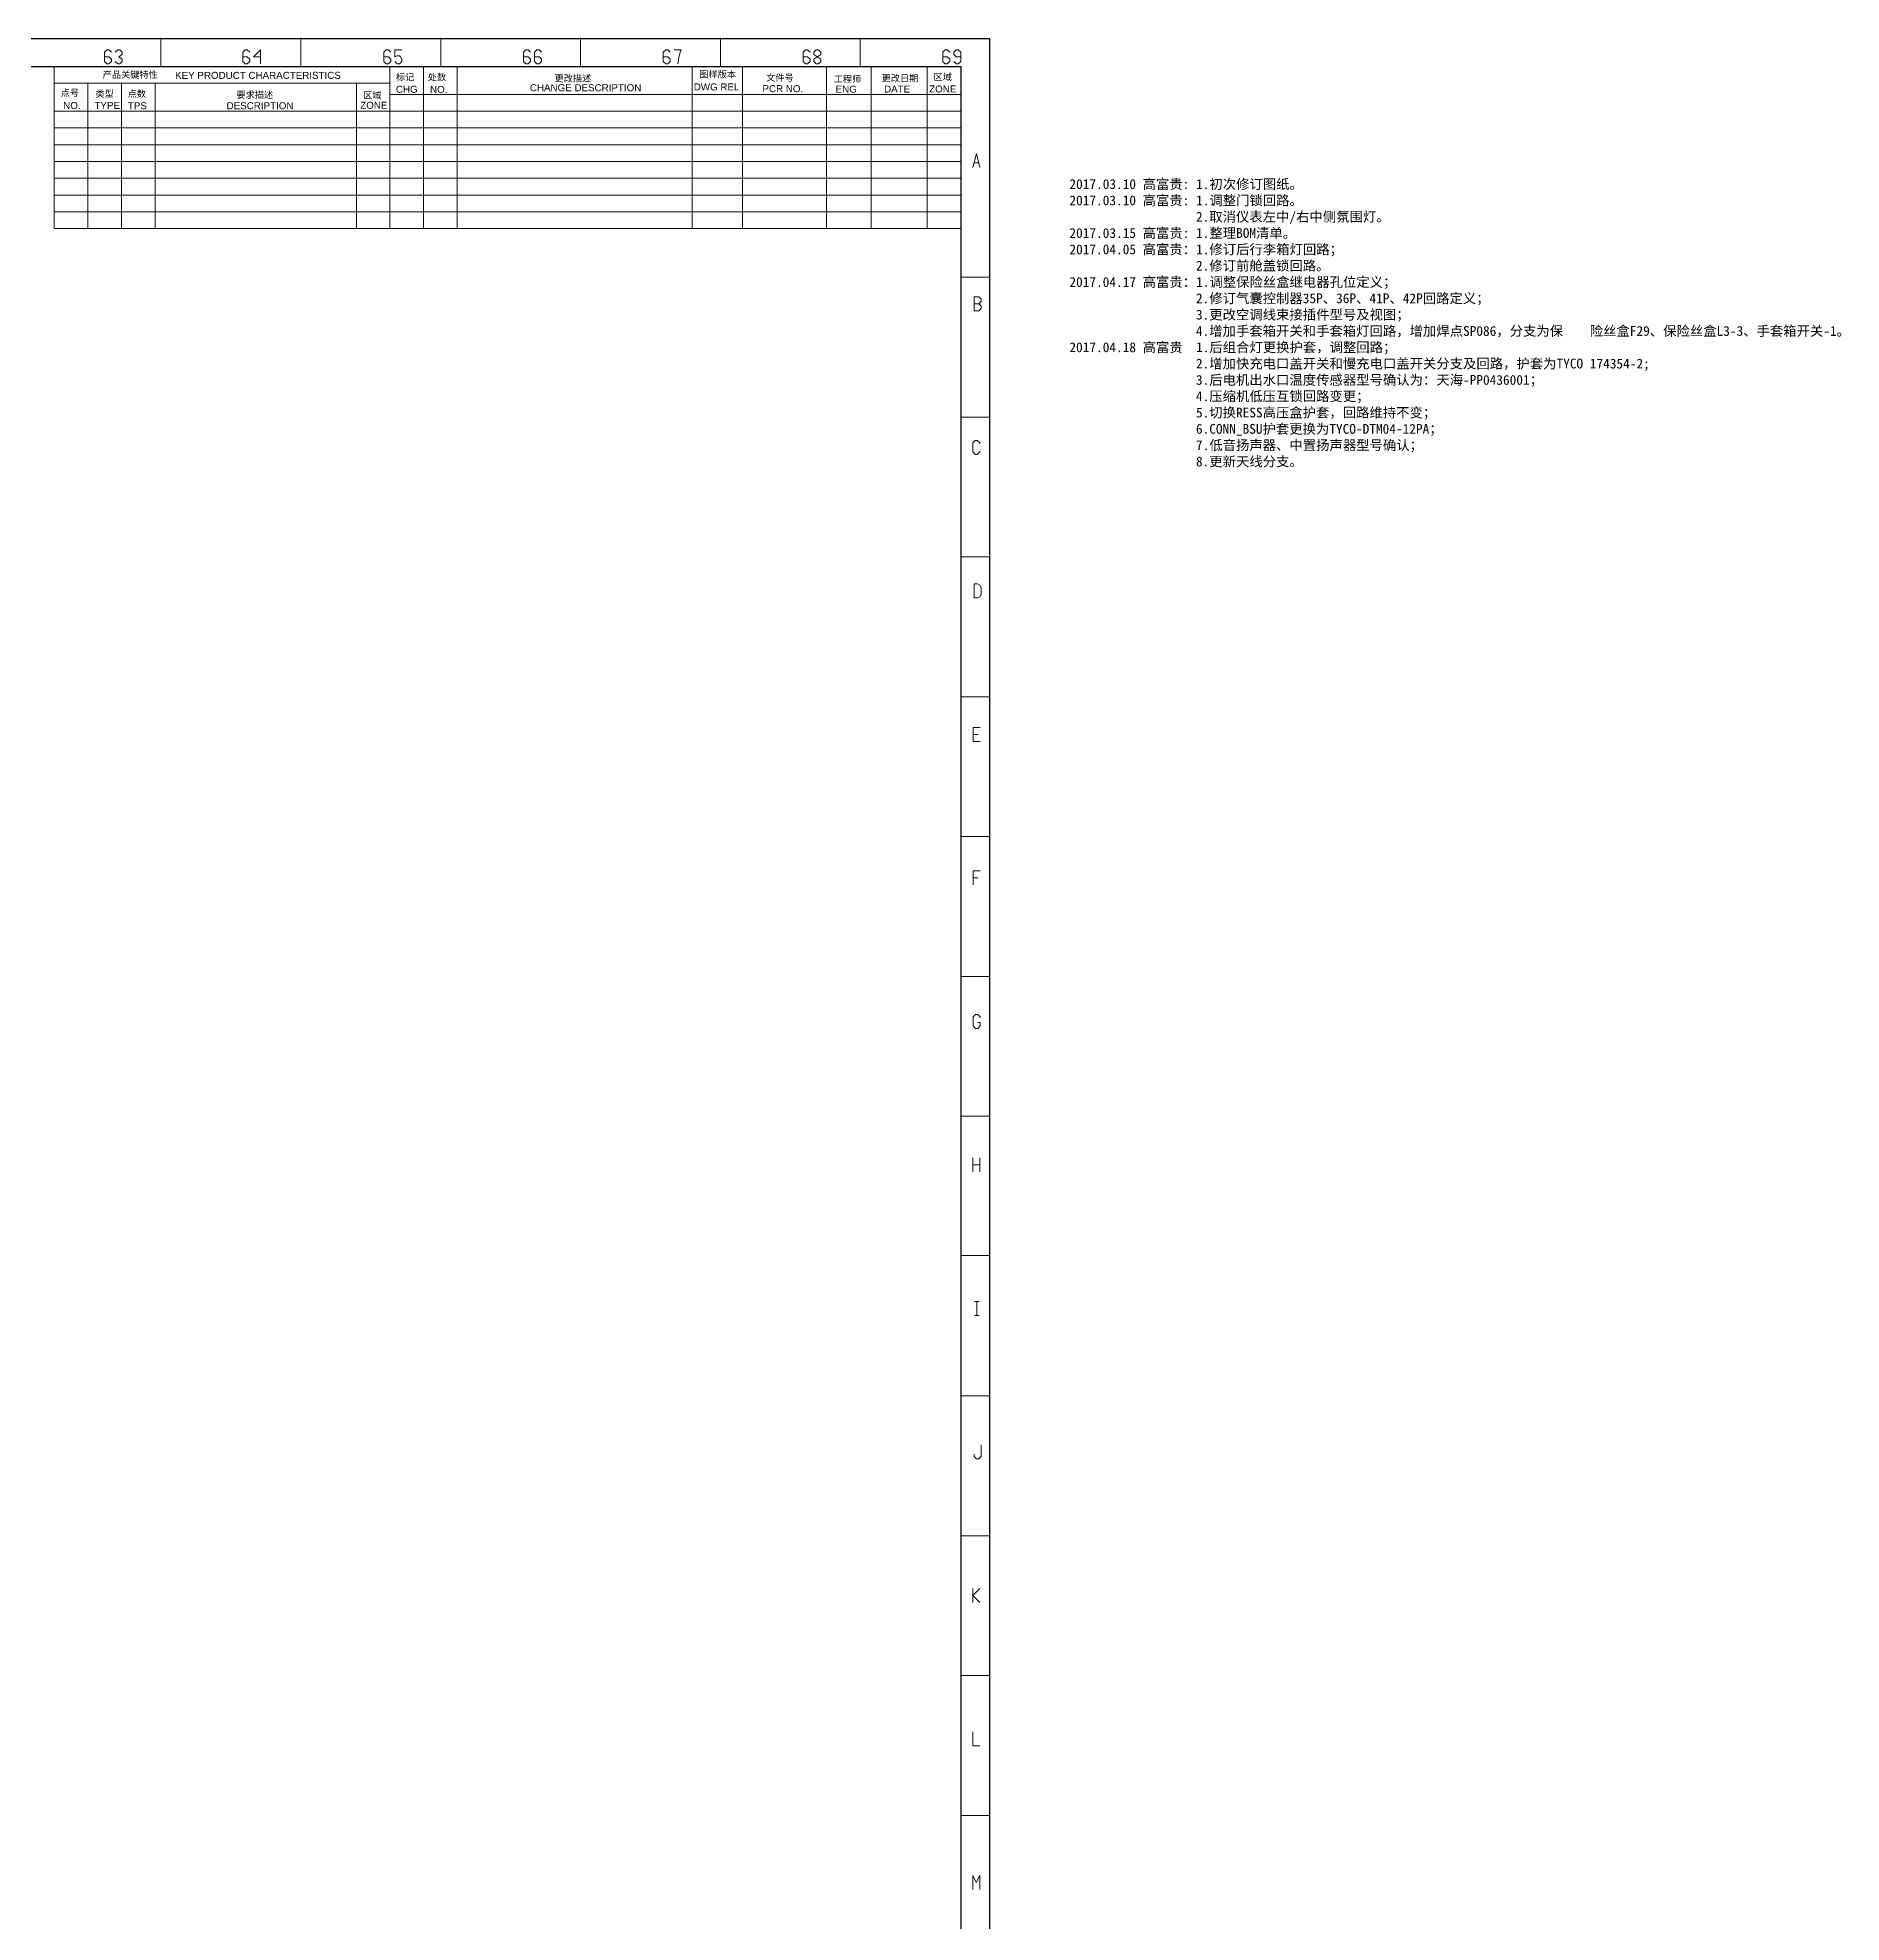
# Model space of a CAD drawing. Header units: millimetres. Extents: x 17 to 3784, y 12 to 1382.
# Drawn here: x 3140 to 3784, y 708 to 1382 of the extents above; entities that cross this region are included whole.
import ezdxf

# ---------------------------------------------------------------- set-up
doc = ezdxf.new("R2010")
doc.units = ezdxf.units.MM
doc.styles.add('Arial_Style', font='arial.ttf')
doc.styles.add('FangSong_GB2312_Style', font='simfang.ttf')

msp = doc.modelspace()

# ---------------------------------------------------------------- linework, layer by layer
at = {"color": 7, "linetype": 'Continuous', "lineweight": 13}
for points in [[(3183.68, 1371.65), (3183.68, 1381.65)], [(3233.68, 1371.65), (3233.68, 1381.65)], [(3283.68, 1371.65), (3283.68, 1381.65)], [(3333.68, 1371.65), (3333.68, 1381.65)], [(3383.68, 1371.65), (3383.68, 1381.65)], [(3433.68, 1371.65), (3433.68, 1381.65)], [(3164.31, 1377.33), (3163.45, 1376.47)], [(3163.45, 1376.47), (3163.45, 1373.18)], [(3165.09, 1374.83), (3163.45, 1374.83)], [(3165.09, 1377.33), (3164.31, 1377.33)], [(3165.95, 1376.47), (3165.09, 1377.33)], [(3165.95, 1373.97), (3165.09, 1374.83)], [(3167.36, 1376.47), (3168.21, 1377.33)], [(3168.21, 1377.33), (3168.99, 1377.33)], [(3169.86, 1375.69), (3168.61, 1374.83)], [(3168.61, 1374.83), (3169.86, 1373.97)], [(3168.99, 1377.33), (3169.86, 1376.47)], [(3169.86, 1376.47), (3169.86, 1375.69)], [(3213.76, 1377.33), (3212.9, 1376.47)], [(3212.9, 1376.47), (3212.9, 1373.18)], [(3214.54, 1374.83), (3212.9, 1374.83)], [(3214.54, 1377.33), (3213.76, 1377.33)], [(3215.4, 1376.47), (3214.54, 1377.33)], [(3215.4, 1373.97), (3214.54, 1374.83)], [(3219.31, 1377.33), (3216.81, 1374.83)], [(3216.81, 1374.83), (3219.31, 1374.83)], [(3219.31, 1372.33), (3219.31, 1377.33)], [(3264.21, 1377.33), (3263.35, 1376.47)], [(3263.35, 1376.47), (3263.35, 1373.18)], [(3264.99, 1374.83), (3263.35, 1374.83)], [(3264.99, 1377.33), (3264.21, 1377.33)], [(3265.85, 1376.47), (3264.99, 1377.33)], [(3265.85, 1373.97), (3264.99, 1374.83)], [(3269.76, 1377.33), (3267.26, 1377.33)], [(3267.26, 1377.33), (3267.26, 1374.83)], [(3267.26, 1374.83), (3268.11, 1375.22)], [(3268.11, 1375.22), (3268.9, 1375.22)], [(3268.9, 1375.22), (3269.36, 1374.83)], [(3269.36, 1374.83), (3269.76, 1373.97)], [(3314.16, 1377.33), (3313.3, 1376.47)], [(3313.3, 1376.47), (3313.3, 1373.18)], [(3314.94, 1374.83), (3313.3, 1374.83)], [(3314.94, 1377.33), (3314.16, 1377.33)], [(3315.8, 1376.47), (3314.94, 1377.33)], [(3315.8, 1373.97), (3314.94, 1374.83)], [(3318.06, 1377.33), (3317.21, 1376.47)], [(3317.21, 1376.47), (3317.21, 1373.18)], [(3318.84, 1374.83), (3317.21, 1374.83)], [(3318.84, 1377.33), (3318.06, 1377.33)], [(3319.71, 1376.47), (3318.84, 1377.33)], [(3319.71, 1373.97), (3318.84, 1374.83)], [(3364.11, 1377.33), (3363.25, 1376.47)], [(3363.25, 1376.47), (3363.25, 1373.18)], [(3364.89, 1374.83), (3363.25, 1374.83)], [(3364.89, 1377.33), (3364.11, 1377.33)], [(3365.75, 1376.47), (3364.89, 1377.33)], [(3365.75, 1373.97), (3364.89, 1374.83)], [(3369.66, 1377.33), (3367.16, 1377.33)], [(3368.79, 1374.43), (3369.26, 1376.47)], [(3369.26, 1376.47), (3369.66, 1377.33)], [(3414.06, 1377.33), (3413.2, 1376.47)], [(3413.2, 1376.47), (3413.2, 1373.18)], [(3414.84, 1374.83), (3413.2, 1374.83)], [(3414.84, 1377.33), (3414.06, 1377.33)], [(3415.7, 1376.47), (3414.84, 1377.33)], [(3415.7, 1373.97), (3414.84, 1374.83)], [(3417.11, 1376.47), (3417.96, 1377.33)], [(3417.11, 1375.69), (3417.11, 1376.47)], [(3419.61, 1373.97), (3417.11, 1375.69)], [(3419.61, 1375.69), (3417.11, 1373.97)], [(3417.96, 1377.33), (3418.74, 1377.33)], [(3418.74, 1377.33), (3419.61, 1376.47)], [(3419.61, 1376.47), (3419.61, 1375.69)], [(3464.01, 1377.33), (3463.15, 1376.47)], [(3463.15, 1376.47), (3463.15, 1373.18)], [(3464.79, 1374.83), (3463.15, 1374.83)], [(3464.79, 1377.33), (3464.01, 1377.33)], [(3465.65, 1376.47), (3464.79, 1377.33)], [(3465.65, 1373.97), (3464.79, 1374.83)], [(3467.06, 1376.47), (3467.91, 1377.33)], [(3467.06, 1375.69), (3467.06, 1376.47)], [(3467.91, 1374.83), (3467.06, 1375.69)], [(3467.91, 1377.33), (3468.69, 1377.33)], [(3469.56, 1374.83), (3467.91, 1374.83)], [(3468.69, 1377.33), (3469.56, 1376.47)], [(3469.56, 1376.47), (3469.56, 1373.18)], [(3145.56, 1371.37), (3145.56, 1313.37), (3265.56, 1313.37), (3265.56, 1371.37), (3265.56, 1313.37), (3469.56, 1313.37), (3469.56, 1371.37), (3145.56, 1371.37)], [(3163.45, 1373.18), (3164.31, 1372.33)], [(3164.31, 1372.33), (3165.09, 1372.33)], [(3165.09, 1372.33), (3165.95, 1373.18)], [(3165.95, 1373.18), (3165.95, 1373.97)], [(3168.21, 1372.33), (3167.36, 1373.18)], [(3168.99, 1372.33), (3168.21, 1372.33)], [(3169.86, 1373.18), (3168.99, 1372.33)], [(3169.86, 1373.97), (3169.86, 1373.18)], [(3212.9, 1373.18), (3213.76, 1372.33)], [(3213.76, 1372.33), (3214.54, 1372.33)], [(3214.54, 1372.33), (3215.4, 1373.18)], [(3215.4, 1373.18), (3215.4, 1373.97)], [(3263.35, 1373.18), (3264.21, 1372.33)], [(3264.21, 1372.33), (3264.99, 1372.33)], [(3264.99, 1372.33), (3265.85, 1373.18)], [(3265.85, 1373.18), (3265.85, 1373.97)], [(3268.11, 1372.33), (3267.26, 1373.18)], [(3268.9, 1372.33), (3268.11, 1372.33)], [(3269.76, 1373.18), (3268.9, 1372.33)], [(3269.76, 1373.97), (3269.76, 1373.18)], [(3277.56, 1371.37), (3277.56, 1313.37)], [(3289.56, 1371.37), (3289.56, 1313.37)], [(3313.3, 1373.18), (3314.16, 1372.33)], [(3314.16, 1372.33), (3314.94, 1372.33)], [(3314.94, 1372.33), (3315.8, 1373.18)], [(3315.8, 1373.18), (3315.8, 1373.97)], [(3317.21, 1373.18), (3318.06, 1372.33)], [(3318.06, 1372.33), (3318.84, 1372.33)], [(3318.84, 1372.33), (3319.71, 1373.18)], [(3319.71, 1373.18), (3319.71, 1373.97)], [(3363.25, 1373.18), (3364.11, 1372.33)], [(3364.11, 1372.33), (3364.89, 1372.33)], [(3364.89, 1372.33), (3365.75, 1373.18)], [(3365.75, 1373.18), (3365.75, 1373.97)], [(3368.41, 1372.33), (3368.79, 1374.43)], [(3373.56, 1371.37), (3373.56, 1313.37)], [(3391.56, 1371.37), (3391.56, 1313.37)], [(3413.2, 1373.18), (3414.06, 1372.33)], [(3414.06, 1372.33), (3414.84, 1372.33)], [(3414.84, 1372.33), (3415.7, 1373.18)], [(3415.7, 1373.18), (3415.7, 1373.97)], [(3417.11, 1373.97), (3417.11, 1373.18)], [(3417.11, 1373.18), (3417.96, 1372.33)], [(3417.96, 1372.33), (3418.74, 1372.33)], [(3418.74, 1372.33), (3419.61, 1373.18)], [(3419.61, 1373.18), (3419.61, 1373.97)], [(3421.56, 1371.37), (3421.56, 1313.37)], [(3437.56, 1371.37), (3437.56, 1313.37)], [(3457.56, 1371.37), (3457.56, 1313.37)], [(3463.15, 1373.18), (3464.01, 1372.33)], [(3464.01, 1372.33), (3464.79, 1372.33)], [(3464.79, 1372.33), (3465.65, 1373.18)], [(3465.65, 1373.18), (3465.65, 1373.97)], [(3467.91, 1372.33), (3467.06, 1373.18)], [(3468.69, 1372.33), (3467.91, 1372.33)], [(3469.56, 1373.18), (3468.69, 1372.33)], [(3145.56, 1365.37), (3265.56, 1365.37)], [(3157.56, 1365.37), (3157.56, 1313.37)], [(3169.56, 1365.37), (3169.56, 1313.37)], [(3181.56, 1365.37), (3181.56, 1313.37)], [(3253.56, 1365.37), (3253.56, 1313.37)], [(3265.56, 1361.37), (3469.56, 1361.37)], [(3145.56, 1355.37), (3469.56, 1355.37)], [(3145.56, 1349.37), (3469.56, 1349.37)], [(3145.56, 1343.37), (3469.56, 1343.37)], [(3145.56, 1337.37), (3469.56, 1337.37)], [(3473.94, 1335.28), (3475.19, 1340.28)], [(3474.32, 1336.92), (3476.04, 1336.92)], [(3475.19, 1340.28), (3476.44, 1335.28)], [(3145.56, 1331.37), (3469.56, 1331.37)], [(3145.56, 1325.37), (3469.56, 1325.37)], [(3145.56, 1319.37), (3469.56, 1319.37)], [(3469.86, 1296.02), (3479.86, 1296.02)], [(3474.36, 1283.97), (3474.36, 1288.97)], [(3474.36, 1288.97), (3476, 1288.97)], [(3476, 1288.97), (3476.86, 1288.11)], [(3476.86, 1287.33), (3476, 1286.47)], [(3476.86, 1288.11), (3476.86, 1287.33)], [(3476, 1286.47), (3474.36, 1286.47)], [(3476, 1283.97), (3474.36, 1283.97)], [(3476, 1286.47), (3476.86, 1285.61)], [(3476.86, 1284.83), (3476, 1283.97)], [(3476.86, 1285.61), (3476.86, 1284.83)], [(3469.86, 1246.03), (3479.86, 1246.03)], [(3474.71, 1237.66), (3473.86, 1236.8)], [(3473.86, 1236.8), (3473.86, 1233.52)], [(3473.86, 1233.52), (3474.71, 1232.66)], [(3475.5, 1237.66), (3474.71, 1237.66)], [(3476.36, 1236.8), (3475.5, 1237.66)], [(3475.5, 1232.66), (3476.36, 1233.52)], [(3476.36, 1236.41), (3476.36, 1236.8)], [(3476.36, 1233.52), (3476.36, 1233.91)], [(3474.71, 1232.66), (3475.5, 1232.66)], [(3469.86, 1196.03), (3479.86, 1196.03)], [(3474.36, 1181.35), (3474.36, 1186.35)], [(3474.36, 1186.35), (3475.61, 1186.35)], [(3475.61, 1186.35), (3476.46, 1185.96)], [(3475.61, 1181.35), (3474.36, 1181.35)], [(3476.46, 1181.74), (3475.61, 1181.35)], [(3476.46, 1185.96), (3476.86, 1185.1)], [(3476.86, 1182.6), (3476.46, 1181.74)], [(3476.86, 1185.1), (3476.86, 1182.6)], [(3469.86, 1146.03), (3479.86, 1146.03)], [(3474.03, 1130.04), (3474.03, 1135.04)], [(3474.03, 1135.04), (3476.53, 1135.04)], [(3474.03, 1132.54), (3475.67, 1132.54)], [(3476.53, 1130.04), (3474.03, 1130.04)], [(3469.86, 1096.03), (3479.86, 1096.03)], [(3474.03, 1078.73), (3474.03, 1083.73)], [(3474.03, 1083.73), (3476.53, 1083.73)], [(3474.03, 1081.23), (3475.67, 1081.23)], [(3469.86, 1046.03), (3479.86, 1046.03)], [(3474.89, 1032.42), (3474.03, 1031.56)], [(3474.03, 1031.56), (3474.03, 1028.28)], [(3475.67, 1032.42), (3474.89, 1032.42)], [(3476.53, 1031.56), (3475.67, 1032.42)], [(3476.53, 1031.17), (3476.53, 1031.56)], [(3474.03, 1028.28), (3474.89, 1027.42)], [(3474.89, 1027.42), (3475.67, 1027.42)], [(3476.53, 1029.53), (3475.67, 1029.53)], [(3475.67, 1027.42), (3476.53, 1028.28)], [(3476.53, 1028.28), (3476.53, 1029.53)], [(3469.86, 996.03), (3479.86, 996.03)], [(3473.86, 976.12), (3473.86, 981.12)], [(3473.86, 978.62), (3476.36, 978.62)], [(3476.36, 981.12), (3476.36, 976.12)], [(3469.88, 946.18), (3479.88, 946.18)], [(3474.46, 929.81), (3476.18, 929.81)], [(3474.46, 924.81), (3476.18, 924.81)], [(3475.33, 929.81), (3475.33, 924.81)], [(3469.86, 896.03), (3479.86, 896.03)], [(3476.86, 878.5), (3476.86, 874.36)], [(3474.36, 874.36), (3474.36, 875.14)], [(3475.21, 873.5), (3474.36, 874.36)], [(3476, 873.5), (3475.21, 873.5)], [(3476.86, 874.36), (3476, 873.5)], [(3469.86, 846.03), (3479.86, 846.03)], [(3473.86, 822.19), (3473.86, 827.19)], [(3476.36, 827.19), (3473.86, 824.69)], [(3473.86, 824.69), (3476.36, 822.19)], [(3469.86, 796.03), (3479.86, 796.03)], [(3473.86, 775.88), (3473.86, 770.88)], [(3473.86, 770.88), (3476.36, 770.88)], [(3469.86, 746.03), (3479.86, 746.03)], [(3473.86, 719.57), (3473.86, 724.57)], [(3473.86, 724.57), (3475.11, 722.07)], [(3475.11, 722.07), (3476.36, 724.57)], [(3476.36, 724.57), (3476.36, 719.57)]]:
    msp.add_lwpolyline(points, dxfattribs=at)
for points in [[(18.14, 1381.34), (3479.85, 1381.34), (3479.85, 12.21), (18.14, 12.21)], [(43.28, 1371.36), (3469.6, 1371.36), (3469.6, 22.31), (43.28, 22.31)]]:
    msp.add_lwpolyline(points, close=True)

# ---------------------------------------------------------------- texts
at = {"color": 7, "linetype": 'Continuous'}
for s, height, style, p in [('产品关键特性', 2.35, 'FangSong_GB2312_Style', (3162.85, 1367.26)), ('KEY PRODUCT CHARACTERISTICS', 2.5035, 'Arial_Style', (3188.73, 1366.94)), ('标记', 2.35, 'FangSong_GB2312_Style', (3267.66, 1366.36)), ('处数', 2.35, 'FangSong_GB2312_Style', (3279.06, 1366.33)), ('更改描述', 2.35, 'FangSong_GB2312_Style', (3324.36, 1365.96)), ('图样版本', 2.35, 'FangSong_GB2312_Style', (3376.11, 1367.36)), ('文件号', 2.35, 'FangSong_GB2312_Style', (3400, 1366.18)), ('工程师', 2.35, 'FangSong_GB2312_Style', (3424.15, 1365.69)), ('更改日期', 2.35, 'FangSong_GB2312_Style', (3441.27, 1365.99)), ('区域', 2.35, 'FangSong_GB2312_Style', (3459.87, 1366.41)), ('点号', 2.35, 'FangSong_GB2312_Style', (3147.83, 1360.74)), ('类型', 2.35, 'FangSong_GB2312_Style', (3160.28, 1360.45)), ('点数', 2.35, 'FangSong_GB2312_Style', (3171.75, 1360.43)), ('要求描述', 2.35, 'FangSong_GB2312_Style', (3210.65, 1360.05)), ('区域', 2.35, 'FangSong_GB2312_Style', (3255.98, 1359.86)), ('CHG', 2.503, 'Arial_Style', (3267.66, 1361.95)), ('NO.', 2.503, 'Arial_Style', (3279.87, 1361.89)), ('CHANGE DESCRIPTION', 2.5035, 'Arial_Style', (3315.57, 1362.51)), ('DWG REL', 2.503, 'Arial_Style', (3374.15, 1362.8)), ('PCR NO.', 2.503, 'Arial_Style', (3398.7, 1362.18)), ('ENG', 2.503, 'Arial_Style', (3424.87, 1361.99)), ('DATE', 2.503, 'Arial_Style', (3442.18, 1362.04)), ('ZONE', 2.503, 'Arial_Style', (3458.29, 1362.06)), ('NO.', 2.503, 'Arial_Style', (3148.74, 1356.17)), ('TYPE', 2.503, 'Arial_Style', (3159.91, 1356.19)), ('TPS', 2.503, 'Arial_Style', (3171.86, 1356.09)), ('DESCRIPTION', 2.5035, 'Arial_Style', (3207.15, 1356.08)), ('ZONE', 2.503, 'Arial_Style', (3254.92, 1356.24))]:
    msp.add_text(s, height=height, dxfattribs=dict(at, style=style)).set_placement(p)
at = {"insert": (3508.43, 1331.06), "char_height": 3.5, "attachment_point": 1}
msp.add_mtext_dynamic_manual_height_columns('{\\fFangSong|b0|i0|c134|p49;2017.03.10 高富贵: 1.初次修订图纸。\\P2017.03.10 高富贵: 1.调整门锁回路。\\P                   2.取消仪表左中/右中侧氛围灯。\\P2017.03.15 高富贵: 1.整理BOM清单。\\P2017.04.05 高富贵：1.修订后行李箱灯回路；\\P                   2.修订前舱盖锁回路。\\P2017.04.17 高富贵：1.调整保险丝盒继电器孔位定义；\\P                   2.修订气囊控制器35P、36P、41P、42P回路定义；\\P                   3.更改空调线束接插件型号及视图；\\P                   4.增加手套箱开关和手套箱灯回路，增加焊点SP086，分支为保    险丝盒F29、保险丝盒L3-3、手套箱开关-1。\\P2017.04.18 高富贵  1.后组合灯更换护套，调整回路；\\P                   2.增加快充电口盖开关和慢充电口盖开关分支及回路，护套为TYCO 174354-2;\\P                   3.后电机出水口温度传感器型号确认为：天海-PP0436001；\\P                   4.压缩机低压互锁回路变更；\\P                   5.切换RESS高压盒护套，回路维持不变；\\P                   6.CONN_BSU护套更换为TYCO-DTM04-12PA；\\P                   7.低音扬声器、中置扬声器型号确认；\\P                   8.更新天线分支。\\P                   \\P\\P                  }', width=324.9284, gutter_width=12.5, heights=[0], dxfattribs=at)

doc.saveas('drawing.dxf')
